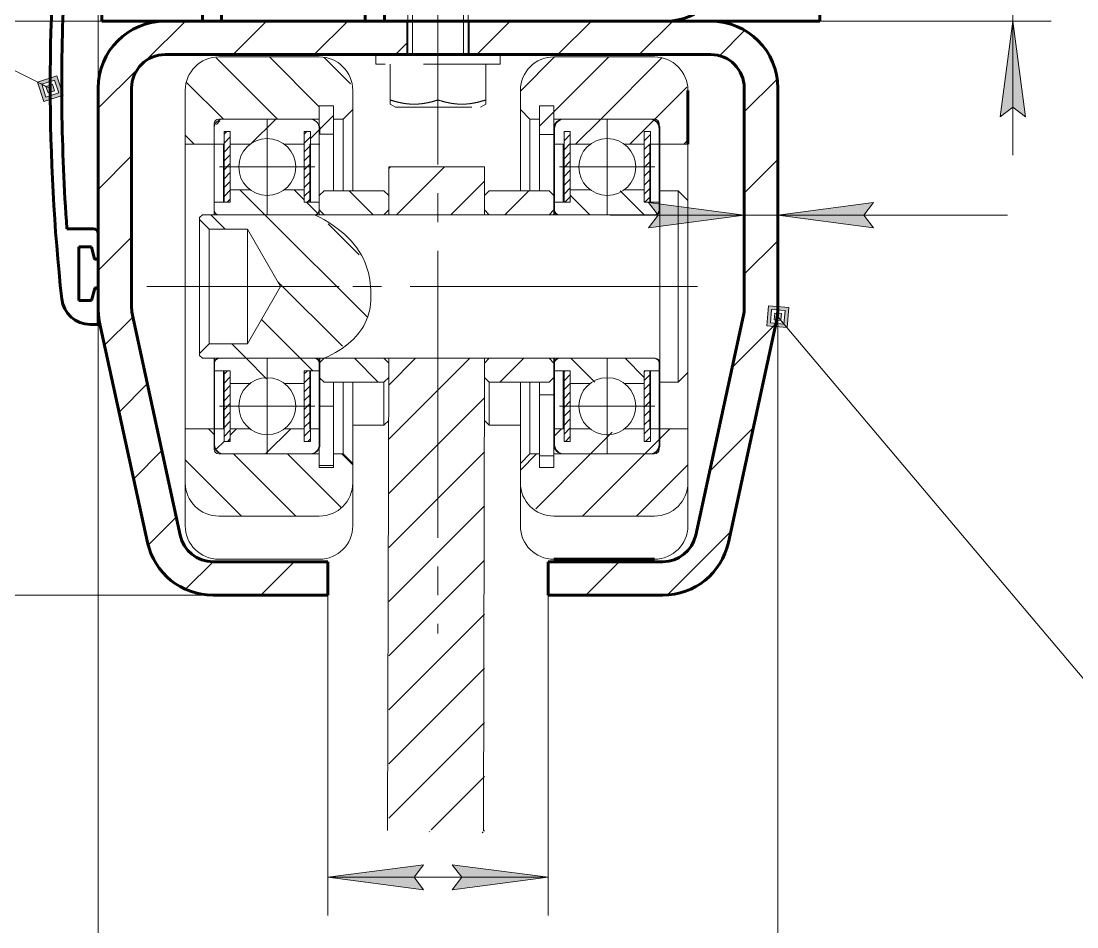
# Model space of a CAD drawing. Header units: millimetres. Extents: x 0 to 841, y 0 to 594.
# Drawn here: x 235.6 to 290.7, y 51.1 to 98.4 of the extents above; entities that cross this region are included whole.
import ezdxf

# ---------------------------------------------------------------- set-up
doc = ezdxf.new("R2010")
doc.units = ezdxf.units.MM
for name, pattern in [('K5LT32768', [0]), ('K5LT_AXLED', [19.5, 15, -1.5, 1.5, -1.5]), ('K5LT_BASIC', [0]), ('K5LT_DASHED', [6, 4, -2]), ('K5LT_THIN', [0])]:
    doc.linetypes.add(name, pattern=pattern)
doc.layers.add('Системный слой', color=7, linetype='Continuous')
pattern_1 = [(45, (0, 0), (-1.414214, 1.414214), [])]
pattern_2 = [(135, (0, 0), (-1.414214, -1.414214), [])]
pattern_3 = [(-45, (0, 0), (1.414214, 1.414214), [])]
pattern_4 = [(45, (0, 0), (-0.2321078, 0.2321078), [])]

# ---------------------------------------------------------------- blocks, each defined once
blk = doc.blocks.new('U83')
at = {"layer": 'Системный слой'}
h = blk.add_hatch(dxfattribs=at)
h.set_pattern_fill('Металл', angle=45, style=0, pattern_type=0)
h.set_pattern_definition(pattern_1)
h.paths.add_polyline_path([(268.922, 91.984), (268.922, 92.794), (268.775, 93.147), (268.422, 93.294), (263.922, 93.294), (263.568, 93.147), (263.422, 92.794), (263.422, 91.984), (263.914, 91.984), (263.914, 92.639), (264.242, 92.639), (264.242, 91.984), (265.279, 91.984), (266.311, 92.275), (267.064, 91.984), (268.101, 91.984), (268.101, 92.639), (268.429, 92.639), (268.429, 91.984)])
h = blk.add_hatch(dxfattribs=at)
h.set_pattern_fill('Металл', angle=45, style=0, pattern_type=0)
h.set_pattern_definition(pattern_4)
h.paths.add_polyline_path([(264.242, 88.949), (264.242, 92.639), (263.914, 92.639), (263.914, 88.949)])
h = blk.add_hatch(dxfattribs=at)
h.set_pattern_fill('Металл', angle=45, style=0, pattern_type=0)
h.set_pattern_definition(pattern_4)
h.paths.add_polyline_path([(268.429, 88.949), (268.429, 92.639), (268.101, 92.639), (268.101, 88.949)])
h = blk.add_hatch(dxfattribs=at)
h.set_pattern_fill('Металл', angle=-45, style=0, pattern_type=0)
h.set_pattern_definition(pattern_3)
h.paths.add_polyline_path([(268.922, 88.949), (268.101, 88.949), (268.101, 89.604), (267.064, 89.604), (266.032, 89.313), (265.279, 89.604), (264.242, 89.604), (264.242, 88.949), (263.422, 88.949), (263.422, 88.544), (263.495, 88.367), (263.672, 88.294), (268.672, 88.294), (268.848, 88.367), (268.922, 88.544)])
h = blk.add_hatch(dxfattribs=at)
h.set_pattern_fill('Металл', angle=-45, style=0, pattern_type=0)
h.set_pattern_definition(pattern_3)
h.paths.add_polyline_path([(268.922, 80.139), (268.922, 80.544), (268.848, 80.72), (268.672, 80.794), (263.672, 80.794), (263.495, 80.72), (263.422, 80.544), (263.422, 80.139), (264.242, 80.139), (264.242, 79.484), (265.279, 79.484), (266.311, 79.775), (267.064, 79.484), (268.101, 79.484), (268.101, 80.139)])
h = blk.add_hatch(dxfattribs=at)
h.set_pattern_fill('Металл', angle=45, style=0, pattern_type=0)
h.set_pattern_definition(pattern_4)
h.paths.add_polyline_path([(264.242, 76.449), (264.242, 80.139), (263.914, 80.139), (263.914, 76.449)])
h = blk.add_hatch(dxfattribs=at)
h.set_pattern_fill('Металл', angle=45, style=0, pattern_type=0)
h.set_pattern_definition(pattern_4)
h.paths.add_polyline_path([(268.429, 76.449), (268.429, 80.139), (268.101, 80.139), (268.101, 76.449)])
h = blk.add_hatch(dxfattribs=at)
h.set_pattern_fill('Металл', angle=45, style=0, pattern_type=0)
h.set_pattern_definition(pattern_1)
h.paths.add_polyline_path([(268.922, 76.294), (268.922, 77.104), (268.429, 77.104), (268.429, 76.449), (268.101, 76.449), (268.101, 77.104), (267.064, 77.104), (266.032, 76.813), (265.279, 77.104), (264.242, 77.104), (264.242, 76.449), (263.914, 76.449), (263.914, 77.104), (263.422, 77.104), (263.422, 76.294), (263.568, 75.94), (263.922, 75.794), (268.422, 75.794), (268.775, 75.94)])
at = {"layer": 'Системный слой', "color": 7, "linetype": 'K5LT_THIN', "lineweight": 18}
for p, q in [((263.922, 93.294), (268.422, 93.294)), ((263.422, 92.794), (263.422, 88.294)), ((268.922, 92.794), (268.922, 84.544)), ((264.242, 92.639), (263.914, 92.639)), ((263.914, 92.639), (263.914, 88.949)), ((264.242, 88.949), (264.242, 92.639)), ((268.101, 88.949), (268.101, 92.639)), ((268.101, 92.639), (268.429, 92.639)), ((268.429, 92.639), (268.429, 88.949)), ((263.914, 91.984), (263.422, 91.984)), ((265.279, 91.984), (264.242, 91.984)), ((268.101, 91.984), (267.064, 91.984)), ((268.922, 91.984), (268.429, 91.984)), ((264.242, 89.604), (265.279, 89.604)), ((267.064, 89.604), (268.101, 89.604)), ((263.422, 88.949), (264.242, 88.949)), ((268.101, 88.949), (268.922, 88.949)), ((268.672, 88.294), (263.672, 88.294)), ((268.922, 76.294), (268.922, 84.544)), ((263.422, 76.294), (263.422, 80.794)), ((268.672, 80.794), (263.672, 80.794)), ((263.422, 80.139), (264.242, 80.139)), ((263.914, 76.449), (263.914, 80.139)), ((264.242, 80.139), (264.242, 76.449)), ((268.101, 80.139), (268.922, 80.139)), ((268.101, 80.139), (268.101, 76.449)), ((268.429, 76.449), (268.429, 80.139)), ((264.242, 79.484), (265.279, 79.484)), ((267.064, 79.484), (268.101, 79.484)), ((263.914, 77.104), (263.422, 77.104)), ((265.279, 77.104), (264.242, 77.104)), ((268.101, 77.104), (267.064, 77.104)), ((268.922, 77.104), (268.429, 77.104)), ((264.242, 76.449), (263.914, 76.449)), ((268.101, 76.449), (268.429, 76.449)), ((263.922, 75.794), (268.422, 75.794))]:
    blk.add_line(p, q, dxfattribs=at)
at = {"layer": 'Системный слой', "color": 30, "linetype": 'K5LT_AXLED', "lineweight": 18, "true_color": 0xff8000}
for p, q in [((266.172, 93.281), (266.172, 88.306)), ((263.684, 90.794), (268.659, 90.794)), ((262.422, 84.544), (269.922, 84.544)), ((266.172, 80.781), (266.172, 75.806)), ((263.684, 78.294), (268.659, 78.294))]:
    blk.add_line(p, q, dxfattribs=at)
at = {"layer": 'Системный слой', "color": 7, "linetype": 'K5LT_THIN', "lineweight": 18}
for centre in [(266.172, 90.794), (266.172, 78.294)]:
    blk.add_circle(centre, 1.487, dxfattribs=at)
for centre, radius, start, end in [((263.922, 92.794), 0.5, 90, 180), ((268.422, 92.794), 0.5, 0, 90), ((263.672, 88.544), 0.25, 180, 270), ((268.672, 88.544), 0.25, 270, 0), ((263.672, 80.544), 0.25, 90, 180), ((268.672, 80.544), 0.25, 0, 90), ((263.922, 76.294), 0.5, 180, 270), ((268.422, 76.294), 0.5, 270, 0)]:
    blk.add_arc(centre, radius, start, end, dxfattribs=at)
blk = doc.blocks.new('U84')
at = {"layer": 'Системный слой'}
h = blk.add_hatch(dxfattribs=at)
h.set_pattern_fill('Металл', angle=45, style=0, pattern_type=0)
h.set_pattern_definition(pattern_1)
h.paths.add_polyline_path([(251.161, 91.984), (251.161, 92.794), (251.015, 93.147), (250.661, 93.294), (246.161, 93.294), (245.808, 93.147), (245.661, 92.794), (245.661, 91.984), (246.154, 91.984), (246.154, 92.639), (246.482, 92.639), (246.482, 91.984), (247.519, 91.984), (248.551, 92.275), (249.304, 91.984), (250.341, 91.984), (250.341, 92.639), (250.669, 92.639), (250.669, 91.984)])
h = blk.add_hatch(dxfattribs=at)
h.set_pattern_fill('Металл', angle=45, style=0, pattern_type=0)
h.set_pattern_definition(pattern_4)
h.paths.add_polyline_path([(246.482, 88.949), (246.482, 92.639), (246.154, 92.639), (246.154, 88.949)])
h = blk.add_hatch(dxfattribs=at)
h.set_pattern_fill('Металл', angle=45, style=0, pattern_type=0)
h.set_pattern_definition(pattern_4)
h.paths.add_polyline_path([(250.669, 88.949), (250.669, 92.639), (250.341, 92.639), (250.341, 88.949)])
h = blk.add_hatch(dxfattribs=at)
h.set_pattern_fill('Металл', angle=-45, style=0, pattern_type=0)
h.set_pattern_definition(pattern_3)
h.paths.add_polyline_path([(251.161, 88.949), (250.341, 88.949), (250.341, 89.604), (249.304, 89.604), (248.272, 89.313), (247.519, 89.604), (246.482, 89.604), (246.482, 88.949), (245.661, 88.949), (245.661, 88.544), (245.735, 88.367), (245.911, 88.294), (250.911, 88.294), (251.088, 88.367), (251.161, 88.544)])
h = blk.add_hatch(dxfattribs=at)
h.set_pattern_fill('Металл', angle=-45, style=0, pattern_type=0)
h.set_pattern_definition(pattern_3)
h.paths.add_polyline_path([(251.161, 80.139), (251.161, 80.544), (251.088, 80.72), (250.911, 80.794), (245.911, 80.794), (245.735, 80.72), (245.661, 80.544), (245.661, 80.139), (246.482, 80.139), (246.482, 79.484), (247.519, 79.484), (248.551, 79.775), (249.304, 79.484), (250.341, 79.484), (250.341, 80.139)])
h = blk.add_hatch(dxfattribs=at)
h.set_pattern_fill('Металл', angle=45, style=0, pattern_type=0)
h.set_pattern_definition(pattern_4)
h.paths.add_polyline_path([(246.482, 76.449), (246.482, 80.139), (246.154, 80.139), (246.154, 76.449)])
h = blk.add_hatch(dxfattribs=at)
h.set_pattern_fill('Металл', angle=45, style=0, pattern_type=0)
h.set_pattern_definition(pattern_4)
h.paths.add_polyline_path([(250.669, 76.449), (250.669, 80.139), (250.341, 80.139), (250.341, 76.449)])
h = blk.add_hatch(dxfattribs=at)
h.set_pattern_fill('Металл', angle=45, style=0, pattern_type=0)
h.set_pattern_definition(pattern_1)
h.paths.add_polyline_path([(251.161, 76.294), (251.161, 77.104), (250.669, 77.104), (250.669, 76.449), (250.341, 76.449), (250.341, 77.104), (249.304, 77.104), (248.272, 76.813), (247.519, 77.104), (246.482, 77.104), (246.482, 76.449), (246.154, 76.449), (246.154, 77.104), (245.661, 77.104), (245.661, 76.294), (245.808, 75.94), (246.161, 75.794), (250.661, 75.794), (251.015, 75.94)])
at = {"layer": 'Системный слой', "color": 7, "linetype": 'K5LT_THIN', "lineweight": 18}
for p, q in [((246.161, 93.294), (250.661, 93.294)), ((251.161, 92.794), (251.161, 92.502)), ((246.482, 92.639), (246.154, 92.639)), ((246.154, 92.639), (246.154, 88.949)), ((246.482, 88.949), (246.482, 92.639)), ((250.341, 88.949), (250.341, 92.639)), ((250.341, 92.639), (250.669, 92.639)), ((250.669, 92.639), (250.669, 88.949)), ((246.154, 91.984), (245.661, 91.984)), ((247.519, 91.984), (246.482, 91.984)), ((250.341, 91.984), (249.304, 91.984)), ((251.161, 91.984), (250.669, 91.984)), ((246.482, 89.604), (247.519, 89.604)), ((249.304, 89.604), (250.341, 89.604)), ((245.661, 88.949), (246.482, 88.949)), ((250.341, 88.949), (251.131, 88.949)), ((250.911, 88.294), (245.911, 88.294)), ((250.911, 88.294), (250.911, 88.279)), ((251.161, 88.544), (251.161, 88.513)), ((245.661, 76.294), (245.661, 80.794)), ((250.911, 80.794), (245.911, 80.794)), ((251.161, 76.294), (251.161, 80.794)), ((245.661, 80.139), (246.482, 80.139)), ((246.154, 76.449), (246.154, 80.139)), ((246.482, 80.139), (246.482, 76.449)), ((250.341, 80.139), (251.161, 80.139)), ((250.341, 80.139), (250.341, 76.449)), ((250.669, 76.449), (250.669, 80.139)), ((246.482, 79.484), (247.519, 79.484)), ((249.304, 79.484), (250.341, 79.484)), ((246.154, 77.104), (245.661, 77.104)), ((247.519, 77.104), (246.482, 77.104)), ((250.341, 77.104), (249.304, 77.104)), ((251.161, 77.104), (250.669, 77.104)), ((246.482, 76.449), (246.154, 76.449)), ((250.341, 76.449), (250.669, 76.449)), ((246.161, 75.794), (250.661, 75.794))]:
    blk.add_line(p, q, dxfattribs=at)
at = {"layer": 'Системный слой', "color": 30, "linetype": 'K5LT_AXLED', "lineweight": 18, "true_color": 0xff8000}
for p, q in [((248.411, 93.281), (248.411, 88.306)), ((245.924, 90.794), (250.899, 90.794)), ((244.661, 84.544), (252.161, 84.544)), ((248.411, 80.781), (248.411, 75.806)), ((245.924, 78.294), (250.899, 78.294))]:
    blk.add_line(p, q, dxfattribs=at)
at = {"layer": 'Системный слой', "color": 7, "linetype": 'K5LT_THIN', "lineweight": 18}
for centre in [(248.411, 90.794), (248.411, 78.294)]:
    blk.add_circle(centre, 1.487, dxfattribs=at)
for centre, radius, start, end in [((250.661, 92.794), 0.5, 0, 20.0125), ((245.911, 80.544), 0.25, 90, 180), ((250.911, 80.544), 0.25, 0, 90), ((246.161, 76.294), 0.5, 180, 270), ((250.661, 76.294), 0.5, 270, 0)]:
    blk.add_arc(centre, radius, start, end, dxfattribs=at)

msp = doc.modelspace()

# ---------------------------------------------------------------- hatches: boundary and pattern name
at = {"layer": 'Системный слой'}
for points in [[(288.018, 93.415), (287.359, 98.415), (286.701, 93.415), (287.359, 93.915)], [(273.329, 88.273), (268.329, 88.931), (268.829, 88.273), (268.329, 87.615)], [(279.579, 88.273), (280.079, 88.931), (275.079, 88.273), (280.079, 87.615)], [(256.579, 53.012), (256.079, 53.671), (256.579, 54.329), (251.579, 53.671)], [(263.079, 53.671), (258.079, 54.329), (258.579, 53.671), (258.079, 53.012)]]:
    msp.add_hatch(color=7, dxfattribs=at).paths.add_polyline_path(points)
h = msp.add_hatch(dxfattribs=at)
h.set_pattern_fill('Металл', angle=135, style=0, pattern_type=0)
h.set_pattern_definition(pattern_2)
h.paths.add_polyline_path([(251.131, 72.544), (252.231, 72.932), (252.842, 73.925), (252.881, 74.294), (252.881, 75.294), (252.381, 75.794), (251.881, 75.794), (251.881, 75.094), (251.131, 75.094), (251.131, 75.794), (245.881, 75.794), (245.704, 75.867), (245.631, 76.044), (245.631, 77.104), (244.131, 77.104), (244.131, 74.294), (244.52, 73.194), (245.513, 72.583), (245.881, 72.544)])
h.paths.add_polyline_path([(252.881, 94.794), (252.493, 95.893), (251.5, 96.504), (251.131, 96.544), (245.881, 96.544), (244.782, 96.155), (244.17, 95.162), (244.131, 94.794), (244.131, 91.984), (245.631, 91.984), (245.631, 93.044), (245.704, 93.22), (245.881, 93.294), (251.131, 93.294), (251.131, 93.994), (251.881, 93.994), (251.881, 93.294), (252.381, 93.294), (252.881, 93.794)])
h = msp.add_hatch(dxfattribs=at)
h.set_pattern_fill('Металл', angle=45, style=0, pattern_type=0)
h.set_pattern_definition(pattern_1)
h.paths.add_polyline_path([(263.381, 96.544), (262.282, 96.155), (261.67, 95.162), (261.631, 94.794), (261.631, 93.794), (262.131, 93.294), (262.631, 93.294), (262.631, 93.994), (263.381, 93.994), (263.381, 93.294), (268.631, 93.294), (268.808, 93.22), (268.881, 93.044), (268.881, 91.984), (270.381, 91.984), (270.381, 94.794), (269.993, 95.893), (269, 96.504), (268.631, 96.544)])
h.paths.add_polyline_path([(261.631, 74.294), (262.02, 73.194), (263.013, 72.583), (263.381, 72.544), (268.631, 72.544), (269.731, 72.932), (270.342, 73.925), (270.381, 74.294), (270.381, 77.104), (268.881, 77.104), (268.881, 76.044), (268.808, 75.867), (268.631, 75.794), (263.381, 75.794), (263.381, 75.094), (262.631, 75.094), (262.631, 75.794), (262.131, 75.794), (261.631, 75.294)])
h = msp.add_hatch(color=7, dxfattribs=at)
h.paths.add_polyline_path([(237.748, 94.548), (237.419, 95.557), (236.411, 95.229), (236.739, 94.22)])
h.paths.add_polyline_path([(237.525, 94.661), (237.306, 95.334), (236.634, 95.115), (236.852, 94.443)])
h.paths.add_polyline_path([(237.302, 94.775), (237.193, 95.111), (236.856, 95.002), (236.966, 94.666)])
h = msp.add_hatch(dxfattribs=at)
h.set_pattern_fill('Металл', angle=45, style=0, pattern_type=0)
h.set_pattern_definition(pattern_1)
h.paths.add_polyline_path([(251.881, 92.502), (251.881, 93.994), (251.131, 93.994), (251.131, 92.502)])
h = msp.add_hatch(dxfattribs=at)
h.set_pattern_fill('Металл', angle=45, style=0, pattern_type=0)
h.set_pattern_definition(pattern_1)
h.paths.add_polyline_path([(263.381, 92.494), (263.381, 93.994), (262.631, 93.994), (262.631, 92.494)])
h = msp.add_hatch(dxfattribs=at)
h.set_pattern_fill('Металл', angle=45, style=0, pattern_type=0)
h.set_pattern_definition(pattern_1)
h.paths.add_polyline_path([(259.756, 88.294), (259.756, 90.794), (254.756, 90.794), (254.756, 88.294)])
h.paths.add_polyline_path([(259.756, 55.862), (259.756, 80.794), (254.756, 80.794), (254.756, 68.17)])
h.paths.add_polyline_path([(259.756, 56.044), (259.756, 55.862), (254.756, 68.17), (254.756, 56.044)])
h.paths.add_polyline_path([(259.756, 55.992), (259.709, 56.123), (254.756, 56.188), (254.689, 56.123)])
h = msp.add_hatch(dxfattribs=at)
h.set_pattern_fill('Металл', angle=135, style=0, pattern_type=0)
h.set_pattern_definition(pattern_2)
h.paths.add_polyline_path([(254.756, 88.544), (254.756, 89.294), (254.506, 89.544), (251.381, 89.544), (251.131, 89.294), (251.131, 88.544), (251.381, 88.294), (254.506, 88.294)])
h.paths.add_polyline_path([(254.756, 79.794), (254.756, 80.544), (254.506, 80.794), (251.381, 80.794), (251.131, 80.544), (251.131, 79.794), (251.381, 79.544), (254.506, 79.544)])
h = msp.add_hatch(dxfattribs=at)
h.set_pattern_fill('Металл', angle=45, style=0, pattern_type=0)
h.set_pattern_definition(pattern_1)
h.paths.add_polyline_path([(263.381, 88.544), (263.381, 89.294), (263.131, 89.544), (260.006, 89.544), (259.756, 89.294), (259.756, 88.544), (260.006, 88.294), (263.131, 88.294)])
h.paths.add_polyline_path([(263.381, 79.794), (263.381, 80.544), (263.131, 80.794), (260.006, 80.794), (259.756, 80.544), (259.756, 79.794), (260.006, 79.544), (263.131, 79.544)])
h = msp.add_hatch(dxfattribs=at)
h.set_pattern_fill('Металл', angle=-45, style=0, pattern_type=0)
h.set_pattern_definition(pattern_3)
h.paths.add_polyline_path([(249.107, 84.544), (247.381, 81.544), (245.381, 81.544), (244.881, 81.044), (244.881, 80.944), (245.031, 80.794), (245.881, 80.794), (250.881, 80.794), (251.381, 80.794), (252.915, 81.8), (253.603, 82.806), (253.828, 84.145), (253.603, 85.572), (252.683, 87.051), (251.024, 88.223), (250.881, 88.294), (245.881, 88.294), (245.031, 88.294), (244.881, 88.144), (244.881, 88.044), (245.381, 87.544), (247.381, 87.544)])
h = msp.add_hatch(color=7, dxfattribs=at)
h.paths.add_polyline_path([(275.562, 82.395), (275.652, 83.452), (274.595, 83.542), (274.505, 82.485)])
h.paths.add_polyline_path([(275.401, 82.586), (275.461, 83.291), (274.756, 83.351), (274.697, 82.646)])
h.paths.add_polyline_path([(275.24, 82.777), (275.27, 83.13), (274.918, 83.16), (274.888, 82.807)])

# ---------------------------------------------------------------- linework, layer by layer
at = {"layer": 'Системный слой', "color": 7, "linetype": 'K5LT_THIN', "lineweight": 18}
for p, q in [((239.579, 93.415), (239.579, 126.075)), ((215.688, 105.779), (237.079, 94.888)), ((287.359, 98.415), (287.359, 99.915)), ((243.079, 98.415), (216.188, 98.415)), ((239.778, 98.415), (227.26, 98.415)), ((271.829, 98.415), (289.359, 98.415)), ((287.359, 98.415), (286.701, 93.415)), ((288.018, 93.415), (287.359, 98.415)), ((287.359, 98.415), (287.359, 91.415)), ((251.131, 96.544), (245.881, 96.544)), ((263.381, 96.544), (268.631, 96.544)), ((237.419, 95.557), (236.411, 95.229)), ((237.748, 94.548), (237.419, 95.557)), ((236.634, 95.115), (236.411, 95.229)), ((236.411, 95.229), (236.739, 94.22)), ((237.306, 95.334), (236.634, 95.115)), ((236.856, 95.002), (236.634, 95.115)), ((236.634, 95.115), (236.852, 94.443)), ((237.193, 95.111), (236.856, 95.002)), ((236.856, 95.002), (236.966, 94.666)), ((237.302, 94.775), (237.193, 95.111)), ((237.525, 94.661), (237.306, 95.334)), ((239.579, 94.915), (239.579, 40.955)), ((273.329, 94.915), (273.329, 86.273)), ((275.079, 94.915), (275.079, 40.955)), ((275.079, 94.915), (275.079, 86.273)), ((236.739, 94.22), (237.748, 94.548)), ((236.852, 94.443), (237.525, 94.661)), ((236.966, 94.666), (237.302, 94.775)), ((244.131, 91.984), (244.131, 94.794)), ((252.881, 94.794), (252.881, 93.794)), ((261.631, 93.794), (261.631, 94.794)), ((251.881, 93.994), (251.131, 93.994)), ((251.131, 92.502), (251.131, 93.994)), ((251.131, 93.994), (251.131, 93.294)), ((251.131, 93.994), (251.881, 93.994)), ((251.881, 92.502), (251.881, 93.994)), ((251.881, 93.294), (251.881, 93.994)), ((252.881, 93.794), (252.381, 93.294)), ((252.881, 93.794), (252.881, 89.544)), ((261.631, 93.794), (262.131, 93.294)), ((261.631, 89.544), (261.631, 93.794)), ((263.381, 93.994), (262.631, 93.994)), ((262.631, 92.494), (262.631, 93.994)), ((263.381, 93.994), (262.631, 93.994)), ((262.631, 93.994), (262.631, 93.294)), ((263.381, 92.494), (263.381, 93.994)), ((263.381, 93.294), (263.381, 93.994)), ((286.701, 93.415), (287.359, 93.915)), ((287.359, 93.915), (288.018, 93.415)), ((245.881, 93.294), (251.131, 93.294)), ((246.131, 93.294), (250.631, 93.294)), ((251.881, 93.294), (252.381, 93.294)), ((252.381, 93.294), (252.381, 89.544)), ((262.631, 93.294), (262.131, 93.294)), ((262.131, 93.294), (262.131, 89.544)), ((268.631, 93.294), (263.381, 93.294)), ((263.881, 93.294), (268.381, 93.294)), ((245.631, 93.044), (245.631, 92.794)), ((245.631, 91.984), (245.631, 92.794)), ((251.131, 92.794), (251.131, 91.984)), ((263.381, 91.984), (263.381, 92.794)), ((268.881, 91.984), (268.881, 93.044)), ((268.881, 92.794), (268.881, 91.984)), ((251.881, 92.502), (251.131, 92.502)), ((251.881, 89.544), (251.881, 92.502)), ((263.381, 92.494), (262.631, 92.494)), ((262.631, 89.544), (262.631, 92.494)), ((244.131, 91.984), (244.131, 77.104)), ((244.131, 91.984), (245.631, 91.984)), ((246.124, 91.984), (245.631, 91.984)), ((245.631, 88.949), (245.631, 91.984)), ((245.631, 91.984), (245.631, 88.949)), ((246.124, 88.949), (246.124, 91.984)), ((251.131, 91.984), (250.639, 91.984)), ((250.639, 91.984), (250.639, 88.949)), ((251.131, 89.294), (251.131, 91.984)), ((263.874, 91.984), (263.381, 91.984)), ((263.381, 89.294), (263.381, 91.984)), ((263.874, 88.949), (263.874, 91.984)), ((268.881, 91.984), (268.389, 91.984)), ((268.389, 91.984), (268.389, 88.949)), ((270.381, 91.984), (268.881, 91.984)), ((268.881, 89.544), (268.881, 91.984)), ((268.881, 89.544), (268.881, 91.984)), ((270.381, 89.044), (270.381, 91.984)), ((254.756, 90.794), (259.756, 90.794)), ((254.756, 90.794), (254.756, 88.294)), ((259.756, 90.794), (259.756, 88.294)), ((251.381, 89.544), (251.131, 89.294)), ((251.381, 89.544), (254.506, 89.544)), ((254.756, 89.294), (254.506, 89.544)), ((260.006, 89.544), (259.756, 89.294)), ((260.006, 89.544), (263.131, 89.544)), ((263.381, 89.294), (263.131, 89.544)), ((268.881, 88.544), (268.881, 89.544)), ((269.881, 89.544), (268.881, 89.544)), ((270.381, 89.044), (269.881, 89.544)), ((269.881, 89.544), (269.881, 79.544)), ((245.631, 88.949), (246.124, 88.949)), ((245.631, 88.544), (245.631, 88.949)), ((250.639, 88.949), (251.131, 88.949)), ((251.131, 88.544), (251.131, 89.294)), ((251.131, 88.949), (251.131, 88.544)), ((254.756, 89.294), (254.756, 88.544)), ((259.756, 88.544), (259.756, 89.294)), ((263.381, 89.294), (263.381, 88.544)), ((263.381, 88.949), (263.874, 88.949)), ((263.381, 88.544), (263.381, 88.949)), ((273.329, 88.273), (268.329, 88.931)), ((268.329, 88.931), (268.829, 88.273)), ((268.389, 88.949), (268.881, 88.949)), ((268.881, 88.949), (268.881, 88.544)), ((270.381, 89.044), (270.381, 80.044)), ((280.079, 88.931), (275.079, 88.273)), ((279.579, 88.273), (280.079, 88.931)), ((244.881, 88.144), (245.031, 88.294)), ((268.631, 88.294), (245.031, 88.294)), ((245.631, 88.294), (245.631, 88.544)), ((245.631, 88.294), (245.631, 88.544)), ((245.631, 88.544), (245.631, 88.294)), ((250.881, 88.294), (245.881, 88.294)), ((251.131, 88.544), (251.381, 88.294)), ((251.131, 88.294), (251.131, 88.544)), ((251.131, 88.294), (251.131, 88.544)), ((254.506, 88.294), (251.381, 88.294)), ((254.506, 88.294), (254.756, 88.544)), ((254.756, 88.294), (259.756, 88.294)), ((259.756, 88.544), (260.006, 88.294)), ((263.131, 88.294), (260.006, 88.294)), ((263.131, 88.294), (263.381, 88.544)), ((263.381, 88.294), (263.381, 88.544)), ((263.381, 88.294), (263.381, 88.544)), ((268.631, 88.294), (263.631, 88.294)), ((273.329, 88.273), (266.329, 88.273)), ((268.829, 88.273), (268.329, 87.615)), ((268.329, 87.615), (273.329, 88.273)), ((268.881, 88.544), (268.881, 88.407)), ((273.329, 88.273), (275.079, 88.273)), ((275.079, 88.273), (280.079, 87.615)), ((275.079, 88.273), (282.079, 88.273)), ((275.079, 88.273), (287.074, 88.273)), ((280.079, 87.615), (279.579, 88.273)), ((244.881, 88.044), (244.881, 88.144)), ((244.881, 88.044), (244.881, 81.044)), ((244.881, 88.044), (245.381, 87.544)), ((245.381, 81.544), (245.381, 87.544)), ((245.381, 87.544), (247.381, 87.544)), ((247.381, 81.544), (247.381, 87.544)), ((247.381, 87.544), (249.107, 84.544)), ((247.381, 81.544), (249.107, 84.544)), ((274.595, 83.542), (274.505, 82.485)), ((275.652, 83.452), (274.595, 83.542)), ((274.756, 83.351), (274.697, 82.646)), ((275.461, 83.291), (274.756, 83.351)), ((275.401, 82.586), (275.461, 83.291)), ((275.562, 82.395), (275.652, 83.452)), ((274.918, 83.16), (274.888, 82.807)), ((274.888, 82.807), (275.24, 82.777)), ((275.27, 83.13), (274.918, 83.16)), ((297.492, 56.392), (275.079, 82.969)), ((275.24, 82.777), (275.27, 83.13)), ((275.24, 82.777), (275.401, 82.586)), ((274.505, 82.485), (275.562, 82.395)), ((274.697, 82.646), (275.401, 82.586)), ((275.401, 82.586), (275.562, 82.395)), ((244.881, 81.044), (245.381, 81.544)), ((245.381, 81.544), (247.381, 81.544)), ((244.881, 80.944), (244.881, 81.044)), ((244.881, 80.944), (245.031, 80.794)), ((268.631, 80.794), (245.031, 80.794)), ((245.631, 80.544), (245.631, 80.794)), ((245.631, 80.544), (245.631, 80.794)), ((245.631, 80.794), (245.631, 80.544)), ((245.631, 80.139), (245.631, 80.544)), ((250.881, 80.794), (245.881, 80.794)), ((251.131, 80.544), (251.381, 80.794)), ((251.131, 80.544), (251.131, 80.794)), ((251.131, 80.544), (251.131, 80.794)), ((251.131, 80.544), (251.131, 80.139)), ((251.131, 79.794), (251.131, 80.544)), ((254.506, 80.794), (251.381, 80.794)), ((254.506, 80.794), (254.756, 80.544)), ((254.756, 80.794), (254.689, 56.123)), ((254.756, 80.794), (259.756, 80.794)), ((254.756, 80.544), (254.756, 79.794)), ((259.756, 80.794), (259.709, 56.123)), ((259.756, 80.544), (260.006, 80.794)), ((259.756, 79.794), (259.756, 80.544)), ((263.131, 80.794), (260.006, 80.794)), ((263.131, 80.794), (263.381, 80.544)), ((263.381, 80.544), (263.381, 80.794)), ((263.381, 80.544), (263.381, 80.794)), ((263.381, 80.139), (263.381, 80.544)), ((263.381, 80.544), (263.381, 79.794)), ((268.631, 80.794), (263.631, 80.794)), ((268.881, 80.68), (268.881, 80.544)), ((268.881, 80.544), (268.881, 80.139)), ((268.881, 79.544), (268.881, 80.544)), ((245.631, 80.139), (246.124, 80.139)), ((245.631, 77.104), (245.631, 80.139)), ((245.631, 80.139), (245.631, 77.104)), ((246.124, 77.104), (246.124, 80.139)), ((250.639, 80.139), (251.131, 80.139)), ((250.639, 80.139), (250.639, 77.104)), ((263.381, 80.139), (263.874, 80.139)), ((263.874, 77.104), (263.874, 80.139)), ((268.389, 80.139), (268.881, 80.139)), ((268.389, 80.139), (268.389, 77.104)), ((270.381, 80.044), (269.881, 79.544)), ((270.381, 77.104), (270.381, 80.044)), ((251.381, 79.544), (251.131, 79.794)), ((251.131, 78.297), (251.131, 79.794)), ((251.381, 79.544), (254.506, 79.544)), ((251.881, 78.297), (251.881, 79.544)), ((252.381, 79.544), (252.381, 75.794)), ((252.881, 79.544), (252.881, 75.294)), ((254.756, 79.794), (254.506, 79.544)), ((254.506, 79.544), (254.506, 77.294)), ((260.006, 79.544), (259.756, 79.794)), ((260.006, 79.544), (263.131, 79.544)), ((260.006, 79.544), (260.006, 77.294)), ((261.631, 75.294), (261.631, 79.544)), ((262.131, 79.544), (262.131, 75.794)), ((262.631, 78.892), (262.631, 79.544)), ((263.381, 79.794), (263.131, 79.544)), ((263.381, 78.892), (263.381, 79.794)), ((269.881, 79.544), (268.881, 79.544)), ((268.881, 77.104), (268.881, 79.544)), ((268.881, 77.104), (268.881, 79.544)), ((263.381, 78.892), (262.631, 78.892)), ((262.631, 77.073), (262.631, 78.892)), ((263.381, 77.104), (263.381, 78.892)), ((251.881, 78.297), (251.131, 78.297)), ((251.131, 77.104), (251.131, 78.297)), ((251.881, 76.73), (251.881, 78.297)), ((263.381, 77.104), (263.381, 78.039)), ((252.881, 77.294), (254.506, 77.294)), ((254.756, 77.544), (254.506, 77.294)), ((260.006, 77.294), (259.756, 77.544)), ((260.006, 77.294), (261.631, 77.294)), ((244.131, 77.104), (245.631, 77.104)), ((244.131, 74.294), (244.131, 77.104)), ((246.124, 77.104), (245.631, 77.104)), ((245.631, 76.294), (245.631, 77.104)), ((245.631, 77.104), (245.631, 76.044)), ((251.131, 77.104), (250.639, 77.104)), ((251.131, 77.104), (251.131, 76.294)), ((251.881, 75.794), (251.881, 76.73)), ((262.631, 75.83), (262.631, 77.073)), ((263.874, 77.104), (263.381, 77.104)), ((263.381, 76.294), (263.381, 77.104)), ((268.881, 77.104), (268.389, 77.104)), ((268.881, 77.104), (268.881, 76.294)), ((270.381, 77.104), (268.881, 77.104)), ((268.881, 76.044), (268.881, 77.104)), ((270.381, 77.104), (270.381, 74.294)), ((251.131, 75.794), (251.131, 76.294)), ((262.631, 75.794), (262.631, 76.168)), ((263.381, 75.83), (263.381, 76.294)), ((263.381, 75.794), (263.381, 76.294)), ((245.881, 75.794), (251.131, 75.794)), ((246.131, 75.794), (250.631, 75.794)), ((251.131, 75.794), (251.131, 75.094)), ((251.881, 75.094), (251.881, 75.794)), ((251.881, 75.794), (252.381, 75.794)), ((252.881, 75.294), (252.381, 75.794)), ((261.631, 75.294), (262.131, 75.794)), ((262.631, 75.794), (262.131, 75.794)), ((262.631, 75.794), (262.631, 75.094)), ((263.381, 75.694), (262.631, 75.694)), ((268.631, 75.794), (263.381, 75.794)), ((263.381, 75.094), (263.381, 75.794)), ((263.881, 75.794), (268.381, 75.794)), ((251.881, 75.193), (251.131, 75.193)), ((251.131, 75.094), (251.881, 75.094)), ((252.881, 75.294), (252.881, 74.294)), ((261.631, 74.294), (261.631, 75.294)), ((263.381, 75.094), (262.631, 75.094)), ((244.131, 72.044), (244.131, 74.294)), ((252.881, 72.044), (252.881, 74.294)), ((261.631, 74.294), (261.631, 72.044)), ((270.381, 74.294), (270.381, 72.044)), ((251.131, 72.544), (245.881, 72.544)), ((263.381, 72.544), (268.631, 72.544)), ((251.131, 70.294), (245.881, 70.294)), ((245.579, 68.415), (216.188, 68.415)), ((251.579, 68.415), (251.579, 51.671)), ((263.079, 68.415), (263.079, 51.671)), ((251.579, 53.671), (256.579, 54.329)), ((256.579, 54.329), (256.079, 53.671)), ((258.579, 53.671), (258.079, 54.329)), ((258.079, 54.329), (263.079, 53.671)), ((256.579, 53.012), (251.579, 53.671)), ((251.579, 53.671), (263.079, 53.671)), ((256.079, 53.671), (256.579, 53.012)), ((263.079, 53.671), (258.079, 53.012)), ((258.079, 53.012), (258.579, 53.671))]:
    msp.add_line(p, q, dxfattribs=at)
at = {"layer": 'Системный слой', "color": 30, "linetype": 'K5LT_AXLED', "lineweight": 18, "true_color": 0xff8000}
for p, q in [((257.329, 105.915), (257.329, 66.415)), ((270.881, 84.544), (242.131, 84.544))]:
    msp.add_line(p, q, dxfattribs=at)
at = {"layer": 'Системный слой', "color": 5, "linetype": 'K5LT_BASIC', "lineweight": 60, "true_color": 0x0000ff}
for p, q in [((246.028, 101.415), (246.028, 98.415)), ((253.528, 98.415), (253.528, 101.415)), ((239.778, 98.415), (239.778, 99.915)), ((245.023, 99.915), (245.023, 98.415)), ((246.023, 99.915), (246.023, 98.415)), ((253.533, 98.415), (253.533, 99.915)), ((254.533, 98.415), (254.533, 99.915)), ((277.278, 98.415), (277.278, 99.915)), ((239.778, 98.415), (242.278, 98.415)), ((242.278, 98.415), (245.023, 98.415)), ((271.579, 98.415), (243.079, 98.415)), ((245.023, 98.415), (246.023, 98.415)), ((246.028, 98.415), (246.023, 98.415)), ((253.528, 98.415), (246.028, 98.415)), ((253.533, 98.415), (253.528, 98.415)), ((253.533, 98.415), (254.533, 98.415)), ((254.533, 98.415), (269.278, 98.415)), ((269.278, 98.415), (274.278, 98.415)), ((274.278, 98.415), (277.278, 98.415)), ((243.079, 96.665), (271.579, 96.665)), ((239.579, 94.915), (239.579, 83.415)), ((241.329, 83.415), (241.329, 94.915)), ((273.329, 94.915), (273.329, 83.415)), ((275.079, 83.415), (275.079, 94.915)), ((270.381, 94.794), (270.381, 91.984)), ((239.327, 87.564), (237.95, 87.564)), ((239.577, 86.065), (239.577, 87.314)), ((238.577, 83.815), (238.577, 86.615)), ((238.577, 86.615), (239.227, 86.615)), ((239.227, 86.615), (239.38, 86.039)), ((239.382, 84.397), (239.227, 83.815)), ((239.579, 82.565), (239.579, 84.371)), ((239.227, 83.815), (238.577, 83.815)), ((243.869, 71.543), (241.369, 83.043)), ((273.289, 83.043), (270.789, 71.543)), ((239.168, 82.565), (239.579, 82.565)), ((239.659, 82.672), (242.159, 71.172)), ((272.499, 71.172), (274.999, 82.672)), ((251.579, 70.165), (245.579, 70.165)), ((251.579, 68.415), (251.579, 70.165)), ((269.079, 70.165), (263.079, 70.165)), ((263.079, 70.165), (263.079, 68.415)), ((263.381, 70.294), (268.631, 70.294)), ((245.579, 68.415), (251.579, 68.415)), ((263.079, 68.415), (269.079, 68.415))]:
    msp.add_line(p, q, dxfattribs=at)
at = {"layer": 'Системный слой', "color": 7, "linetype": 'K5LT_DASHED', "lineweight": 18}
for p, q in [((255.754, 96.665), (255.754, 101.415)), ((256.004, 96.665), (256.004, 101.415)), ((258.654, 96.665), (258.654, 101.415)), ((258.904, 96.665), (258.904, 101.415)), ((255.704, 98.415), (255.704, 96.665)), ((256.004, 96.665), (256.004, 98.465)), ((258.654, 96.665), (258.654, 98.465)), ((258.954, 98.415), (258.954, 96.665)), ((254.079, 96.665), (254.079, 96.165)), ((260.579, 96.665), (254.079, 96.665)), ((254.079, 96.665), (254.079, 96.165)), ((254.079, 96.665), (254.079, 96.165)), ((254.079, 96.665), (254.079, 96.165)), ((254.079, 96.665), (254.079, 96.165)), ((254.079, 96.665), (254.079, 96.165)), ((254.079, 96.665), (254.079, 96.165)), ((254.079, 96.665), (254.079, 96.165)), ((254.079, 96.665), (254.079, 96.165)), ((254.079, 96.665), (254.079, 96.165)), ((260.579, 96.665), (260.579, 96.165)), ((260.579, 96.665), (260.579, 96.165)), ((260.579, 96.665), (260.579, 96.165)), ((260.579, 96.665), (260.579, 96.165)), ((260.579, 96.665), (260.579, 96.165)), ((260.579, 96.665), (260.579, 96.165)), ((260.579, 96.665), (260.579, 96.165)), ((260.579, 96.665), (260.579, 96.165)), ((260.579, 96.665), (260.579, 96.165)), ((260.579, 96.665), (260.579, 96.165)), ((260.579, 96.165), (254.079, 96.165)), ((254.829, 96.165), (254.829, 94.297)), ((257.329, 96.165), (257.329, 94.297)), ((259.829, 96.165), (259.829, 94.297)), ((254.829, 94.297), (254.829, 94.074)), ((259.829, 94.074), (259.829, 94.297)), ((254.829, 94.074), (255.104, 93.915)), ((254.829, 94.074), (255.104, 93.915)), ((254.829, 94.074), (255.104, 93.915)), ((254.829, 94.074), (255.104, 93.915)), ((254.829, 94.074), (255.104, 93.915)), ((254.829, 94.074), (255.104, 93.915)), ((254.829, 94.074), (255.104, 93.915)), ((254.829, 94.074), (255.104, 93.915)), ((254.829, 94.074), (255.104, 93.915)), ((254.829, 94.074), (255.104, 93.915)), ((255.104, 93.915), (259.554, 93.915)), ((259.829, 94.074), (259.554, 93.915)), ((259.829, 94.074), (259.554, 93.915)), ((259.829, 94.074), (259.554, 93.915)), ((259.829, 94.074), (259.554, 93.915)), ((259.829, 94.074), (259.554, 93.915)), ((259.829, 94.074), (259.554, 93.915)), ((259.829, 94.074), (259.554, 93.915)), ((259.829, 94.074), (259.554, 93.915)), ((259.829, 94.074), (259.554, 93.915)), ((259.829, 94.074), (259.554, 93.915))]:
    msp.add_line(p, q, dxfattribs=at)
at = {"layer": 'Системный слой', "color": 7, "linetype": 'K5LT32768', "lineweight": 18}
for p, q in [((242.052, 96.332), (244.135, 98.415)), ((246.628, 96.665), (248.378, 98.415)), ((250.87, 96.665), (252.62, 98.415)), ((259.355, 96.665), (261.105, 98.415)), ((263.598, 96.665), (265.348, 98.415)), ((267.841, 96.665), (269.591, 98.415)), ((272.025, 96.607), (273.351, 97.933)), ((255.113, 96.665), (255.704, 97.256)), ((239.579, 93.859), (241.662, 95.942)), ((273.329, 93.668), (275.047, 95.386)), ((239.579, 89.616), (241.329, 91.366)), ((273.329, 89.425), (275.079, 91.175)), ((239.579, 85.374), (241.329, 87.124)), ((273.329, 85.183), (275.079, 86.933)), ((239.92, 81.472), (241.391, 82.943)), ((272.693, 80.305), (274.982, 82.593)), ((240.677, 77.987), (242.148, 79.458)), ((271.515, 74.884), (273.803, 77.172)), ((241.435, 74.502), (242.906, 75.973)), ((242.195, 71.02), (243.663, 72.488)), ((269.296, 68.422), (272.625, 71.751)), ((244.142, 68.724), (245.583, 70.165)), ((248.076, 68.415), (249.826, 70.165)), ((265.047, 68.415), (266.797, 70.165))]:
    msp.add_line(p, q, dxfattribs=at)
at = {"layer": 'Системный слой', "color": 5, "linetype": 'K5LT_BASIC', "lineweight": 60, "true_color": 0x0000ff}
for centre, radius, start, end in [((341.62, 95.065), 104.542, 173.87183, 186.12817), ((269.278, 101.415), 3, 270, 0), ((341.62, 95.065), 103.942, 177.24279, 184.13824), ((243.079, 94.915), 3.5, 90, 180), ((271.579, 94.915), 3.5, 0, 90), ((243.079, 94.915), 1.75, 90, 180), ((271.579, 94.915), 1.75, 0, 90), ((239.327, 87.314), 0.25, 0, 90), ((239.477, 86.065), 0.1, 194.9164, 0), ((239.479, 84.371), 0.1, 0, 165.0836), ((239.168, 84.065), 1.5, 186.1282, 270), ((243.079, 83.415), 3.5, 180, 192.2648), ((243.079, 83.415), 1.75, 180, 192.2648), ((271.579, 83.415), 1.75, 347.7352, 0), ((271.579, 83.415), 3.5, 347.7352, 0), ((245.579, 71.915), 3.5, 192.2648, 270), ((245.579, 71.915), 1.75, 192.2648, 270), ((269.079, 71.915), 1.75, 270, 347.7352), ((269.079, 71.915), 3.5, 270, 347.7352)]:
    msp.add_arc(centre, radius, start, end, dxfattribs=at)
at = {"layer": 'Системный слой', "color": 7, "linetype": 'K5LT_THIN', "lineweight": 18}
for centre, radius, start, end in [((245.881, 94.794), 1.75, 90, 180), ((251.131, 94.794), 1.75, 0, 90), ((263.381, 94.794), 1.75, 90, 180), ((268.631, 94.794), 1.75, 0, 90), ((245.881, 93.044), 0.25, 90, 180), ((246.131, 92.794), 0.5, 90, 180), ((250.631, 92.794), 0.5, 0, 90), ((263.881, 92.794), 0.5, 90, 180), ((268.381, 92.794), 0.5, 0, 90), ((268.631, 93.044), 0.25, 0, 90), ((245.881, 88.544), 0.25, 180, 270), ((250.881, 88.544), 0.25, 270, 0), ((263.631, 88.544), 0.25, 180, 270), ((268.631, 88.544), 0.25, 270, 0), ((268.631, 88.544), 0.25, 270, 0), ((245.881, 80.544), 0.25, 90, 180), ((250.881, 80.544), 0.25, 0, 90), ((263.631, 80.544), 0.25, 90, 180), ((268.631, 80.544), 0.25, 0, 90), ((268.631, 80.544), 0.25, 0, 90), ((246.131, 76.294), 0.5, 180, 270), ((250.631, 76.294), 0.5, 270, 0), ((263.881, 76.294), 0.5, 180, 270), ((268.381, 76.294), 0.5, 270, 0), ((245.881, 76.044), 0.25, 180, 270), ((268.631, 76.044), 0.25, 270, 0), ((245.881, 74.294), 1.75, 180, 270), ((251.131, 74.294), 1.75, 270, 0), ((263.381, 74.294), 1.75, 180, 270), ((268.631, 74.294), 1.75, 270, 0), ((245.881, 72.044), 1.75, 180, 270), ((251.131, 72.044), 1.75, 270, 0), ((263.381, 72.044), 1.75, 180, 270), ((268.631, 72.044), 1.75, 270, 0)]:
    msp.add_arc(centre, radius, start, end, dxfattribs=at)
at = {"layer": 'Системный слой', "color": 7, "linetype": 'K5LT_DASHED', "lineweight": 18}
for points, knots in [([(257.329, 94.297), (257.289, 94.284), (257.158, 94.242), (256.96, 94.187), (256.724, 94.135), (256.508, 94.1), (256.293, 94.079), (256.087, 94.072), (255.872, 94.078), (255.624, 94.102), (255.355, 94.149), (255.085, 94.216), (254.912, 94.269), (254.829, 94.297)], [0, 0, 0, 0, 0.689736, 2.24922, 3.361884, 4.659091, 5.868388, 6.92782, 8.056313, 9.438689, 11.04297, 12.55346, 14, 14, 14, 14]), ([(259.829, 94.297), (259.732, 94.265), (259.543, 94.208), (259.249, 94.138), (258.961, 94.092), (258.697, 94.073), (258.473, 94.074), (258.277, 94.086), (258.088, 94.109), (257.9, 94.142), (257.645, 94.199), (257.455, 94.255), (257.329, 94.297)], [0, 0, 0, 0, 1.549818, 2.992222, 4.610295, 6.008391, 7.059696, 8.058214, 9.015785, 9.985197, 10.97829, 13, 13, 13, 13])]:
    msp.add_open_spline(points, degree=3, knots=knots, dxfattribs=at)
at = {"layer": 'Системный слой', "color": 7, "linetype": 'K5LT_THIN', "lineweight": 18}
msp.add_open_spline([(250.881, 88.294), (252.316, 87.605), (253.223, 86.698), (253.603, 85.572), (253.875, 84.763), (253.931, 83.582), (253.603, 82.806), (253.247, 81.964), (252.507, 81.294), (251.381, 80.794)], degree=3, knots=[0, 0, 0, 0, 1, 1, 1, 2, 2, 2, 3, 3, 3, 3], dxfattribs=at)

# ---------------------------------------------------------------- block references
at = {"layer": 'Системный слой'}
for name in ['U84', 'U83']:
    msp.add_blockref(name, (0, 0), dxfattribs=at)

doc.saveas('drawing.dxf')
